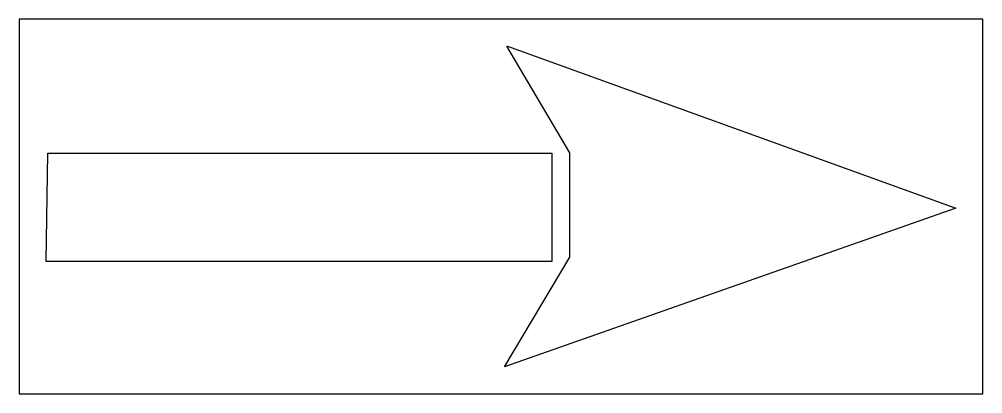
# Model space of a CAD drawing. Header units: inches. Extents: x 0 to 108, y 0 to 42.
import ezdxf

# ---------------------------------------------------------------- set-up
doc = ezdxf.new("R2010")
doc.units = ezdxf.units.IN
doc.header["$MEASUREMENT"] = 0
doc.layers.add('CUT', color=1, linetype='Continuous')

msp = doc.modelspace()

# ---------------------------------------------------------------- linework, layer by layer
at = {"layer": 'CUT'}
for points in [[(0, 0), (108, 0), (108, 42), (0, 42)], [(54.41, 3), (61.73, 15.32), (61.73, 27.01), (54.66, 39), (54.72, 39), (105, 20.81), (105, 20.8)], [(3, 14.84), (3.22, 27), (59.69, 27), (59.69, 14.84)]]:
    msp.add_lwpolyline(points, close=True, dxfattribs=at)

doc.saveas('drawing.dxf')
